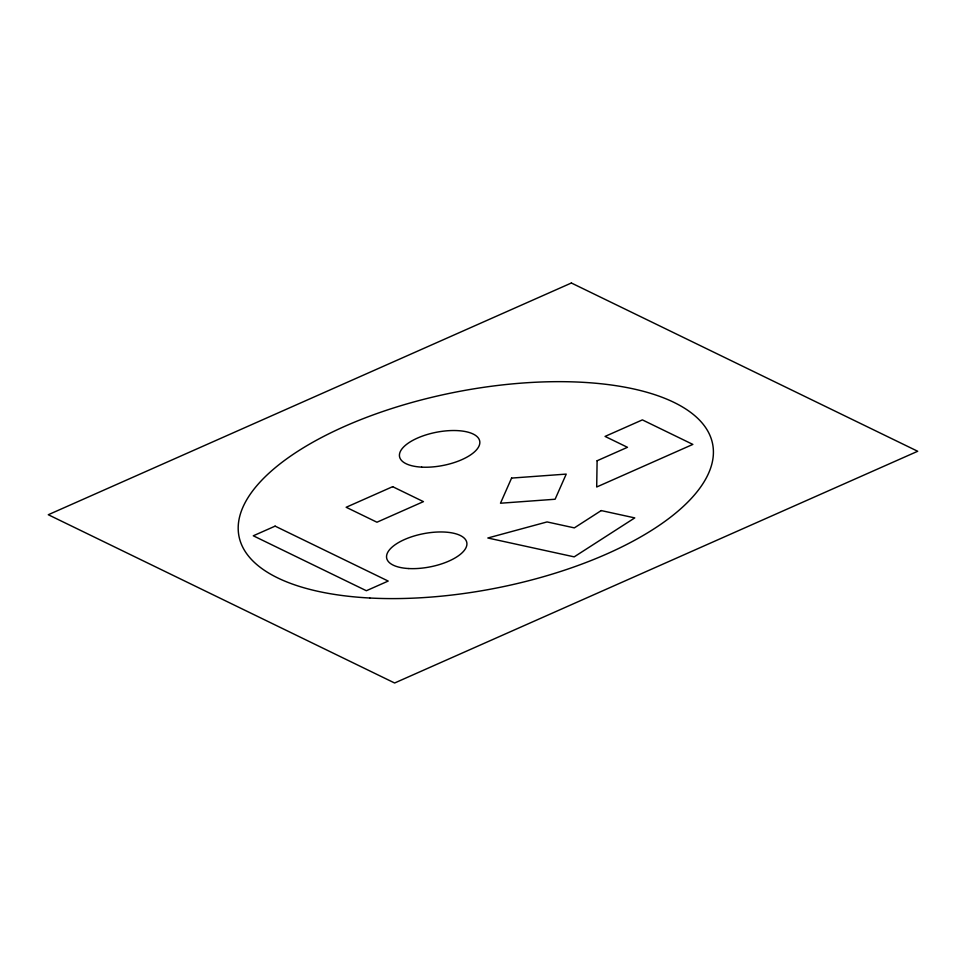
<?xml version="1.0" encoding="UTF-8"?>
<svg xmlns="http://www.w3.org/2000/svg" width="966" height="966" viewBox="0 0 966 966"><rect width="100%" height="100%" fill="white"/><g stroke="black" fill="none" stroke-linecap="round" stroke-linejoin="round"><path stroke-width="1.45" d="M597.109 460.758L596.698 486.997L692.839 444.408L642.378 419.884L605.066 436.415L627.465 447.306L597.109 460.758M511.582 478.085L500.485 503.226L555.112 499.241L566.221 474.101L511.582 478.085M601.226 510.579L574.347 527.883L547.07 521.93L487.83 538.002L574.19 556.863L634.759 517.897L601.226 510.579M571.377 283.002L48.3 514.733L394.623 682.998L917.7 451.267L571.377 283.002M275.117 526.132L253.297 535.792L366.368 590.733L388.187 581.061L275.117 526.132M392.655 486.671L346.166 507.271L376.945 522.22L423.434 501.632L392.655 486.671M408.787 568.551A40.826 16.929 -11 0 0 466.844 542.832A40.826 16.929 -11 0 0 404.525 539.523A40.826 16.929 -11 0 0 408.787 568.551M421.695 467.133A40.826 16.929 -11 0 0 479.764 441.402A40.826 16.929 -11 0 0 417.433 438.093A40.826 16.929 -11 0 0 421.695 467.133M369.785 598.014A241.295 100.066 -11 0 0 712.968 445.99A241.295 100.066 -11 0 0 344.608 426.392A241.295 100.066 -11 0 0 369.785 598.014"/></g></svg>
